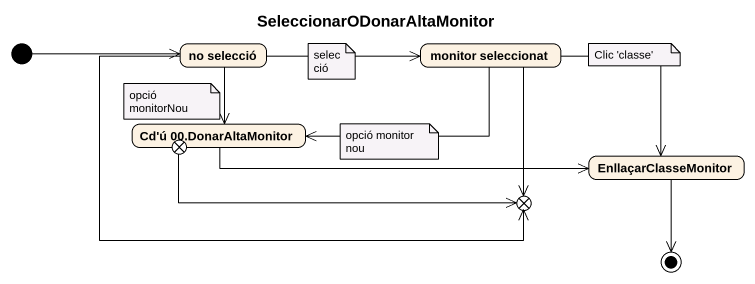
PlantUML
@startuml
title SeleccionarODonarAltaMonitor
hide empty description
state "no selecció" as no_selecció
state "monitor seleccionat" as monitor_seleccionat
state "Cd'ú 00.DonarAltaMonitor" as Cd_ú_00_DonarAltaMonitor
state exit1 <<choice>>
state EnllaçarClasseMonitor
state exit2 <<choice>>
[*] -right-> no_selecció
no_selecció -right-> monitor_seleccionat
no_selecció --> Cd_ú_00_DonarAltaMonitor
no_selecció -right-> exit2
monitor_seleccionat -left-> Cd_ú_00_DonarAltaMonitor
monitor_seleccionat --> EnllaçarClasseMonitor
monitor_seleccionat --> exit2
Cd_ú_00_DonarAltaMonitor -right-> EnllaçarClasseMonitor
exit1 -right-> exit2
EnllaçarClasseMonitor --> [*]
note as N1
  selecció
end note
note as N2
  Clic 'classe'
end note
note as N3
  opció monitorNou
end note
note as N4
  opció monitor nou
end note
@enduml
